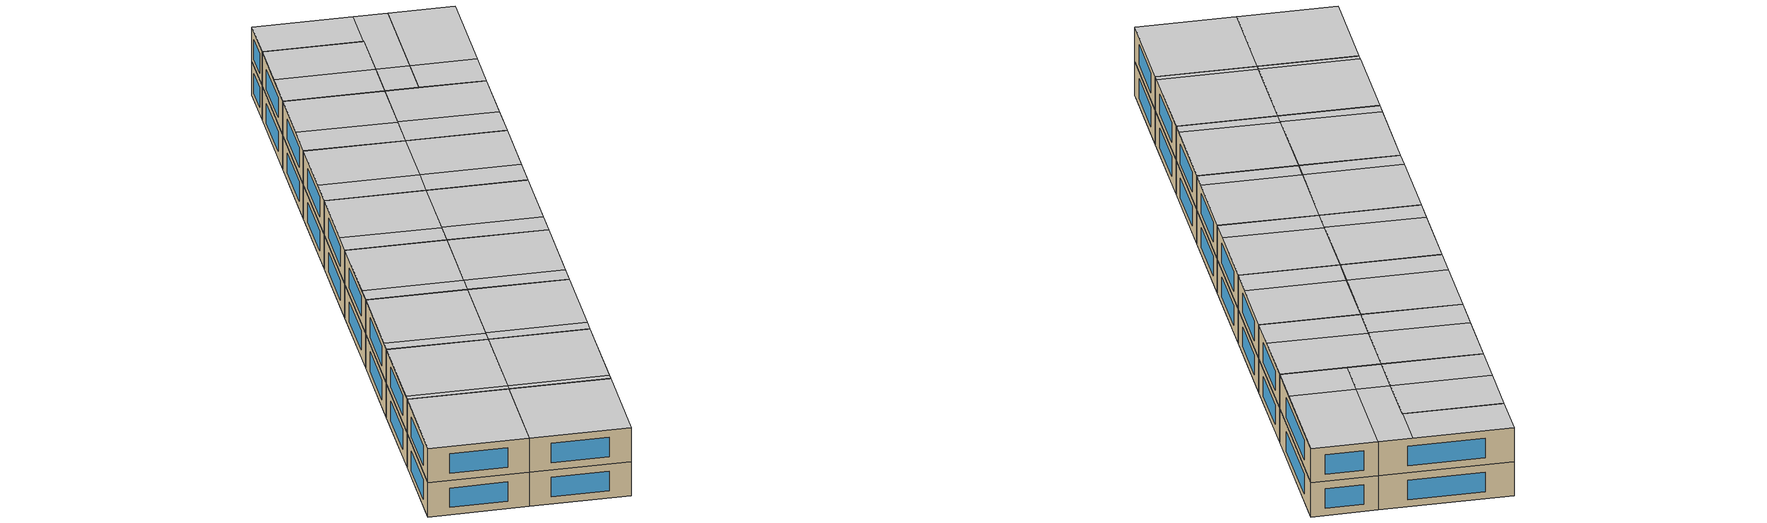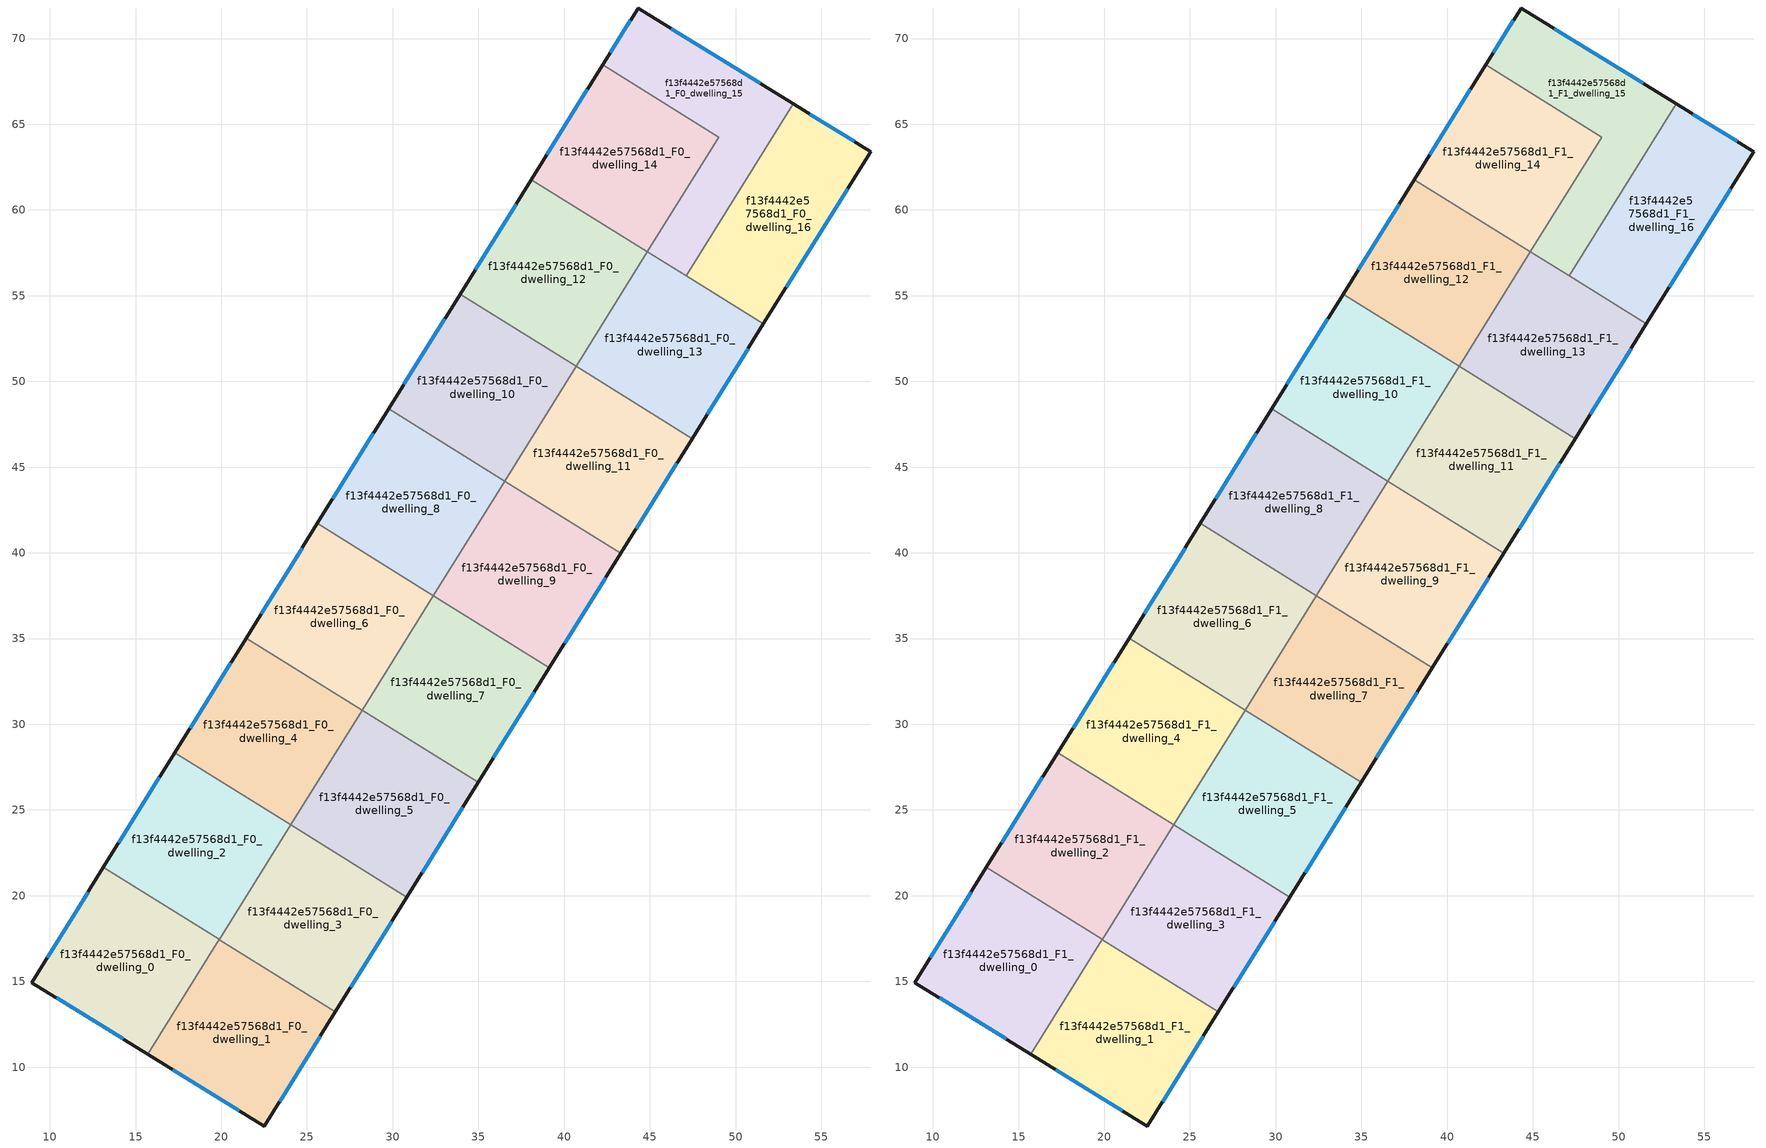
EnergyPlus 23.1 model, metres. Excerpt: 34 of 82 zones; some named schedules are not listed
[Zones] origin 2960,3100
f13f4442e57568d1_F0_dwelling_0
 floor ground (EU_floor_Construction): 19.88,17.45 15.72,10.76 8.95,14.93 13.13,21.65 z0
 wall outside (EU_wall_Construction): 13.13,21.65 8.95,14.93 15.72,10.76 z0:3
 wall to f13f4442e57568d1_F0_dwelling_1 (EU_wall_Construction): 15.72,10.76 19.88,17.45 z0:3
 wall to f13f4442e57568d1_F0_dwelling_2 (EU_wall_Construction): 19.88,17.45 13.13,21.65 z0:3
 window (EU_Window_Construction): 10.4,14.04 14.27,11.65 / 12.23,20.21 9.84,16.37 z0.64:2.36
f13f4442e57568d1_F0_dwelling_1
 floor ground (EU_floor_Construction): 26.66,13.23 22.52,6.57 15.72,10.76 19.88,17.45 z0
 wall outside (EU_wall_Construction): 15.72,10.76 22.52,6.57 26.66,13.23 z0:3
 wall to f13f4442e57568d1_F0_dwelling_3 (EU_wall_Construction): 26.66,13.23 19.89,17.44 z0:3
 wall to f13f4442e57568d1_F0_dwelling_2 (EU_wall_Construction): 19.89,17.44 19.88,17.45 z0:3
 window (EU_Window_Construction): 17.18,9.86 21.06,7.46 / 23.41,7.99 25.78,11.8 z0.64:2.36
f13f4442e57568d1_F0_dwelling_10
 floor ground (EU_floor_Construction): 40.7,50.88 36.54,44.19 29.77,48.4 33.93,55.09 z0
 wall outside (EU_wall_Construction): 33.93,55.09 29.77,48.4 z0:3
 wall to f13f4442e57568d1_F0_dwelling_8 (EU_wall_Construction): 29.77,48.4 36.54,44.19 z0:3
 wall to f13f4442e57568d1_F0_dwelling_12 (EU_wall_Construction): 40.7,50.88 33.93,55.09 z0:3
 wall to f13f4442e57568d1_F0_dwelling_11 (EU_wall_Construction): 36.54,44.19 40.7,50.88 z0:3
 window (EU_Window_Construction): 33.04,53.65 30.66,49.83 z0.64:2.36
f13f4442e57568d1_F0_dwelling_11
 floor ground (EU_floor_Construction): 47.47,46.66 43.31,39.98 36.54,44.19 40.7,50.88 z0
 wall outside (EU_wall_Construction): 43.31,39.98 47.47,46.66 z0:3
 wall to f13f4442e57568d1_F0_dwelling_9 (EU_wall_Construction): 36.54,44.19 43.31,39.98 z0:3
 wall to f13f4442e57568d1_F0_dwelling_13 (EU_wall_Construction): 47.47,46.66 40.7,50.88 z0:3
 window (EU_Window_Construction): 44.2,41.41 46.58,45.23 z0.64:2.36
f13f4442e57568d1_F0_dwelling_12
 floor ground (EU_floor_Construction): 44.86,57.56 40.7,50.88 33.93,55.09 38.09,61.77 z0
 wall outside (EU_wall_Construction): 38.09,61.77 33.93,55.09 z0:3
 wall to f13f4442e57568d1_F0_dwelling_14 (EU_wall_Construction): 44.86,57.56 38.09,61.77 z0:3
 wall to f13f4442e57568d1_F0_dwelling_13 (EU_wall_Construction): 40.7,50.88 44.86,57.56 z0:3
 window (EU_Window_Construction): 37.2,60.34 34.82,56.52 z0.64:2.36
f13f4442e57568d1_F0_dwelling_13
 floor ground (EU_floor_Construction): 51.63,53.35 47.47,46.66 40.7,50.88 44.86,57.56 z0
 wall outside (EU_wall_Construction): 47.47,46.66 51.63,53.35 z0:3
 wall to f13f4442e57568d1_F0_dwelling_16 (EU_wall_Construction): 51.63,53.35 47.12,56.15 z0:3
 wall to f13f4442e57568d1_F0_dwelling_15 (EU_wall_Construction): 47.12,56.15 44.86,57.56 z0:3
 window (EU_Window_Construction): 48.36,48.1 50.74,51.92 z0.64:2.36
f13f4442e57568d1_F0_dwelling_14
 floor ground (EU_floor_Construction): 49.02,64.25 44.86,57.56 38.09,61.77 42.25,68.46 z0
 wall outside (EU_wall_Construction): 42.25,68.46 38.09,61.77 z0:3
 wall to f13f4442e57568d1_F0_dwelling_15 (EU_wall_Construction): 44.86,57.56 49.02,64.25 42.25,68.46 z0:3
 window (EU_Window_Construction): 41.36,67.03 38.98,63.21 z0.64:2.36
f13f4442e57568d1_F0_dwelling_15
 floor ground (EU_floor_Construction): 53.37,66.19 47.12,56.15 44.86,57.56 49.02,64.25 42.25,68.46 44.31,71.78 z0
 wall outside (EU_wall_Construction): 53.37,66.19 44.31,71.78 42.25,68.46 z0:3
 wall to f13f4442e57568d1_F0_dwelling_16 (EU_wall_Construction): 47.12,56.15 53.37,66.19 z0:3
 window (EU_Window_Construction): 43.87,71.07 42.69,69.17 / 51.43,67.39 46.25,70.58 z0.64:2.36
f13f4442e57568d1_F0_dwelling_16
 floor ground (EU_floor_Construction): 57.88,63.4 51.63,53.35 47.12,56.15 53.37,66.19 z0
 wall outside (EU_wall_Construction): 51.63,53.35 57.88,63.4 53.37,66.19 z0:3
 window (EU_Window_Construction): 56.92,64 54.33,65.59 / 52.97,55.5 56.54,61.25 z0.64:2.36
f13f4442e57568d1_F0_dwelling_2
 floor ground (EU_floor_Construction): 24.05,24.13 19.89,17.44 13.13,21.65 17.29,28.34 z0
 wall outside (EU_wall_Construction): 17.29,28.34 13.13,21.65 z0:3
 wall to f13f4442e57568d1_F0_dwelling_4 (EU_wall_Construction): 24.05,24.13 17.29,28.34 z0:3
 wall to f13f4442e57568d1_F0_dwelling_3 (EU_wall_Construction): 19.89,17.44 24.05,24.13 z0:3
 window (EU_Window_Construction): 16.4,26.91 14.02,23.08 z0.64:2.36
f13f4442e57568d1_F0_dwelling_3
 floor ground (EU_floor_Construction): 30.83,19.92 26.66,13.23 19.89,17.44 24.05,24.13 z0
 wall outside (EU_wall_Construction): 26.66,13.23 30.83,19.92 z0:3
 wall to f13f4442e57568d1_F0_dwelling_5 (EU_wall_Construction): 30.83,19.92 24.05,24.13 z0:3
 window (EU_Window_Construction): 27.55,14.66 29.93,18.48 z0.64:2.36
f13f4442e57568d1_F0_dwelling_4
 floor ground (EU_floor_Construction): 28.22,30.82 24.05,24.13 17.29,28.34 21.45,35.03 z0
 wall outside (EU_wall_Construction): 21.45,35.03 17.29,28.34 z0:3
 wall to f13f4442e57568d1_F0_dwelling_5 (EU_wall_Construction): 24.05,24.13 28.22,30.82 z0:3
 wall to f13f4442e57568d1_F0_dwelling_6 (EU_wall_Construction): 28.22,30.82 21.45,35.03 z0:3
 window (EU_Window_Construction): 20.56,33.59 18.18,29.77 z0.64:2.36
f13f4442e57568d1_F0_dwelling_5
 floor ground (EU_floor_Construction): 34.99,26.6 30.83,19.92 24.05,24.13 28.22,30.82 z0
 wall outside (EU_wall_Construction): 30.83,19.92 34.99,26.6 z0:3
 wall to f13f4442e57568d1_F0_dwelling_7 (EU_wall_Construction): 34.99,26.6 28.22,30.81 z0:3
 window (EU_Window_Construction): 31.72,21.35 34.09,25.17 z0.64:2.36
f13f4442e57568d1_F0_dwelling_6
 floor ground (EU_floor_Construction): 32.38,37.5 28.22,30.81 21.45,35.03 25.61,41.71 z0
 wall outside (EU_wall_Construction): 25.61,41.71 21.45,35.03 z0:3
 wall to f13f4442e57568d1_F0_dwelling_8 (EU_wall_Construction): 32.38,37.5 25.61,41.71 z0:3
 wall to f13f4442e57568d1_F0_dwelling_7 (EU_wall_Construction): 28.22,30.81 32.38,37.5 z0:3
 window (EU_Window_Construction): 24.72,40.28 22.34,36.46 z0.64:2.36
f13f4442e57568d1_F0_dwelling_7
 floor ground (EU_floor_Construction): 39.15,33.29 34.99,26.6 28.22,30.81 32.38,37.5 z0
 wall outside (EU_wall_Construction): 34.99,26.6 39.15,33.29 z0:3
 wall to f13f4442e57568d1_F0_dwelling_9 (EU_wall_Construction): 39.15,33.29 32.38,37.5 z0:3
 window (EU_Window_Construction): 35.88,28.04 38.26,31.86 z0.64:2.36
f13f4442e57568d1_F0_dwelling_8
 floor ground (EU_floor_Construction): 36.54,44.19 32.38,37.5 25.61,41.71 29.77,48.4 z0
 wall outside (EU_wall_Construction): 29.77,48.4 25.61,41.71 z0:3
 wall to f13f4442e57568d1_F0_dwelling_9 (EU_wall_Construction): 32.38,37.5 36.54,44.19 z0:3
 window (EU_Window_Construction): 28.88,46.97 26.5,43.15 z0.64:2.36
f13f4442e57568d1_F0_dwelling_9
 floor ground (EU_floor_Construction): 43.31,39.98 39.15,33.29 32.38,37.5 36.54,44.19 z0
 wall outside (EU_wall_Construction): 39.15,33.29 43.31,39.98 z0:3
 window (EU_Window_Construction): 40.04,34.72 42.42,38.54 z0.64:2.36
f13f4442e57568d1_F1_dwelling_0
 floor to f13f4442e57568d1_F0_dwelling_0 (EU_floor_Construction): 19.88,17.45 15.72,10.76 8.95,14.93 13.13,21.65 z3
 wall outside (EU_wall_Construction): 13.13,21.65 8.95,14.93 15.72,10.76 z3:6
 wall to f13f4442e57568d1_F1_dwelling_1 (EU_wall_Construction): 15.72,10.76 19.88,17.45 z3:6
 wall to f13f4442e57568d1_F1_dwelling_2 (EU_wall_Construction): 19.88,17.45 13.13,21.65 z3:6
 window (EU_Window_Construction): 10.4,14.04 14.27,11.65 / 12.23,20.21 9.84,16.37 z3.64:5.36
 ceiling adiabatic (EU_roof_Construction): 15.72,10.76 19.88,17.45 13.13,21.65 8.95,14.93 z6
f13f4442e57568d1_F1_dwelling_1
 floor to f13f4442e57568d1_F0_dwelling_1 (EU_floor_Construction): 26.66,13.23 22.52,6.57 15.72,10.76 19.88,17.45 z3
 wall outside (EU_wall_Construction): 15.72,10.76 22.52,6.57 26.66,13.23 z3:6
 wall to f13f4442e57568d1_F1_dwelling_3 (EU_wall_Construction): 26.66,13.23 19.89,17.44 z3:6
 wall to f13f4442e57568d1_F1_dwelling_2 (EU_wall_Construction): 19.89,17.44 19.88,17.45 z3:6
 window (EU_Window_Construction): 17.18,9.86 21.06,7.46 / 23.41,7.99 25.78,11.8 z3.64:5.36
 ceiling to f13f4442e57568d1_F2_dwelling_0 (EU_floor_Construction): 22.52,6.57 26.66,13.23 19.9,17.44 15.73,10.75 z6
 ceiling to f13f4442e57568d1_F2_dwelling_8 (EU_floor_Construction): 15.73,10.75 19.9,17.44 19.88,17.45 15.72,10.76 z6
f13f4442e57568d1_F1_dwelling_10
 floor to f13f4442e57568d1_F0_dwelling_10 (EU_floor_Construction): 40.7,50.88 36.54,44.19 29.77,48.4 33.93,55.09 z3
 wall outside (EU_wall_Construction): 33.93,55.09 29.77,48.4 z3:6
 wall to f13f4442e57568d1_F1_dwelling_8 (EU_wall_Construction): 29.77,48.4 36.54,44.19 z3:6
 wall to f13f4442e57568d1_F1_dwelling_12 (EU_wall_Construction): 40.7,50.88 33.93,55.09 z3:6
 wall to f13f4442e57568d1_F1_dwelling_11 (EU_wall_Construction): 36.54,44.19 40.7,50.88 z3:6
 window (EU_Window_Construction): 33.04,53.65 30.66,49.83 z3.64:5.36
 ceiling to f13f4442e57568d1_F2_dwelling_13 (EU_floor_Construction): 37.83,46.26 40.7,50.88 33.93,55.09 31.06,50.48 z6
 ceiling to f13f4442e57568d1_F2_dwelling_12 (EU_floor_Construction): 36.54,44.19 37.83,46.26 31.06,50.48 29.77,48.4 z6
f13f4442e57568d1_F1_dwelling_11
 floor to f13f4442e57568d1_F0_dwelling_11 (EU_floor_Construction): 47.47,46.66 43.31,39.98 36.54,44.19 40.7,50.88 z3
 wall outside (EU_wall_Construction): 43.31,39.98 47.47,46.66 z3:6
 wall to f13f4442e57568d1_F1_dwelling_9 (EU_wall_Construction): 36.54,44.19 43.31,39.98 z3:6
 wall to f13f4442e57568d1_F1_dwelling_13 (EU_wall_Construction): 47.47,46.66 40.7,50.88 z3:6
 window (EU_Window_Construction): 44.2,41.41 46.58,45.23 z3.64:5.36
 ceiling to f13f4442e57568d1_F2_dwelling_5 (EU_floor_Construction): 44.62,42.08 47.47,46.66 40.7,50.88 37.85,46.29 z6
 ceiling to f13f4442e57568d1_F2_dwelling_4 (EU_floor_Construction): 43.31,39.98 44.62,42.08 37.85,46.29 36.54,44.19 z6
f13f4442e57568d1_F1_dwelling_12
 floor to f13f4442e57568d1_F0_dwelling_12 (EU_floor_Construction): 44.86,57.56 40.7,50.88 33.93,55.09 38.09,61.77 z3
 wall outside (EU_wall_Construction): 38.09,61.77 33.93,55.09 z3:6
 wall to f13f4442e57568d1_F1_dwelling_14 (EU_wall_Construction): 44.86,57.56 38.09,61.77 z3:6
 wall to f13f4442e57568d1_F1_dwelling_13 (EU_wall_Construction): 40.7,50.88 44.86,57.56 z3:6
 window (EU_Window_Construction): 37.2,60.34 34.82,56.52 z3.64:5.36
 ceiling to f13f4442e57568d1_F2_dwelling_14 (EU_floor_Construction): 42.25,53.37 44.86,57.56 38.09,61.77 35.48,57.58 z6
 ceiling to f13f4442e57568d1_F2_dwelling_13 (EU_floor_Construction): 40.7,50.88 42.25,53.37 35.48,57.58 33.93,55.09 z6
f13f4442e57568d1_F1_dwelling_13
 floor to f13f4442e57568d1_F0_dwelling_13 (EU_floor_Construction): 51.63,53.35 47.47,46.66 40.7,50.88 44.86,57.56 z3
 wall outside (EU_wall_Construction): 47.47,46.66 51.63,53.35 z3:6
 wall to f13f4442e57568d1_F1_dwelling_16 (EU_wall_Construction): 51.63,53.35 47.12,56.15 z3:6
 wall to f13f4442e57568d1_F1_dwelling_15 (EU_wall_Construction): 47.12,56.15 44.86,57.56 z3:6
 window (EU_Window_Construction): 48.36,48.1 50.74,51.92 z3.64:5.36
 ceiling to f13f4442e57568d1_F2_dwelling_6 (EU_floor_Construction): 49.04,49.18 51.63,53.35 44.86,57.56 42.27,53.4 z6
 ceiling to f13f4442e57568d1_F2_dwelling_5 (EU_floor_Construction): 47.47,46.66 49.04,49.18 42.27,53.4 40.7,50.88 z6
f13f4442e57568d1_F1_dwelling_14
 floor to f13f4442e57568d1_F0_dwelling_14 (EU_floor_Construction): 49.02,64.25 44.86,57.56 38.09,61.77 42.25,68.46 z3
 wall outside (EU_wall_Construction): 42.25,68.46 38.09,61.77 z3:6
 wall to f13f4442e57568d1_F1_dwelling_15 (EU_wall_Construction): 44.86,57.56 49.02,64.25 42.25,68.46 z3:6
 window (EU_Window_Construction): 41.36,67.03 38.98,63.21 z3.64:5.36
 ceiling to f13f4442e57568d1_F2_dwelling_15 (EU_floor_Construction): 46.67,60.47 49.02,64.25 42.25,68.46 39.9,64.69 z6
 ceiling to f13f4442e57568d1_F2_dwelling_14 (EU_floor_Construction): 44.86,57.56 46.67,60.47 39.9,64.69 38.09,61.77 z6
f13f4442e57568d1_F1_dwelling_15
 floor to f13f4442e57568d1_F0_dwelling_15 (EU_floor_Construction): 53.37,66.19 47.12,56.15 44.86,57.56 49.02,64.25 42.25,68.46 44.31,71.78 z3
 wall outside (EU_wall_Construction): 53.37,66.19 44.31,71.78 42.25,68.46 z3:6
 wall to f13f4442e57568d1_F1_dwelling_16 (EU_wall_Construction): 47.12,56.15 53.37,66.19 z3:6
 window (EU_Window_Construction): 43.87,71.07 42.69,69.17 / 51.43,67.39 46.25,70.58 z3.64:5.36
 ceiling to f13f4442e57568d1_F2_dwelling_7 (EU_floor_Construction): 48.95,59.09 53.37,66.19 51.1,67.59 46.69,60.5 z6
 ceiling to f13f4442e57568d1_F2_dwelling_6 (EU_floor_Construction): 47.12,56.15 48.95,59.09 46.69,60.5 44.86,57.56 z6
 ceiling to f13f4442e57568d1_F2_dwelling_15 (EU_floor_Construction): 49.02,64.25 51.1,67.59 44.31,71.78 42.25,68.46 z6
f13f4442e57568d1_F1_dwelling_16
 floor to f13f4442e57568d1_F0_dwelling_16 (EU_floor_Construction): 57.88,63.4 51.63,53.35 47.12,56.15 53.37,66.19 z3
 wall outside (EU_wall_Construction): 51.63,53.35 57.88,63.4 53.37,66.19 z3:6
 window (EU_Window_Construction): 56.92,64 54.33,65.59 / 52.97,55.5 56.54,61.25 z3.64:5.36
 ceiling to f13f4442e57568d1_F2_dwelling_7 (EU_floor_Construction): 53.46,56.29 57.88,63.4 53.37,66.19 48.95,59.09 z6
 ceiling to f13f4442e57568d1_F2_dwelling_6 (EU_floor_Construction): 51.63,53.35 53.46,56.29 48.95,59.09 47.12,56.15 z6
f13f4442e57568d1_F1_dwelling_2
 floor to f13f4442e57568d1_F0_dwelling_2 (EU_floor_Construction): 24.05,24.13 19.89,17.44 13.13,21.65 17.29,28.34 z3
 wall outside (EU_wall_Construction): 17.29,28.34 13.13,21.65 z3:6
 wall to f13f4442e57568d1_F1_dwelling_4 (EU_wall_Construction): 24.05,24.13 17.29,28.34 z3:6
 wall to f13f4442e57568d1_F1_dwelling_3 (EU_wall_Construction): 19.89,17.44 24.05,24.13 z3:6
 window (EU_Window_Construction): 16.4,26.91 14.02,23.08 z3.64:5.36
 ceiling to f13f4442e57568d1_F2_dwelling_9 (EU_floor_Construction): 20.15,17.84 24.05,24.13 17.29,28.34 13.38,22.05 z6
 ceiling adiabatic (EU_roof_Construction): 19.89,17.44 20.15,17.84 13.38,22.05 13.13,21.65 z6
f13f4442e57568d1_F1_dwelling_3
 floor to f13f4442e57568d1_F0_dwelling_3 (EU_floor_Construction): 30.83,19.92 26.66,13.23 19.89,17.44 24.05,24.13 z3
 wall outside (EU_wall_Construction): 26.66,13.23 30.83,19.92 z3:6
 wall to f13f4442e57568d1_F1_dwelling_5 (EU_wall_Construction): 30.83,19.92 24.05,24.13 z3:6
 window (EU_Window_Construction): 27.55,14.66 29.93,18.48 z3.64:5.36
 ceiling to f13f4442e57568d1_F2_dwelling_1 (EU_floor_Construction): 26.93,13.66 30.82,19.92 24.06,24.13 20.16,17.87 z6
 ceiling to f13f4442e57568d1_F2_dwelling_0 (EU_floor_Construction): 26.66,13.23 26.93,13.66 20.16,17.87 19.9,17.44 z6
f13f4442e57568d1_F1_dwelling_4
 floor to f13f4442e57568d1_F0_dwelling_4 (EU_floor_Construction): 28.22,30.82 24.05,24.13 17.29,28.34 21.45,35.03 z3
 wall outside (EU_wall_Construction): 21.45,35.03 17.29,28.34 z3:6
 wall to f13f4442e57568d1_F1_dwelling_5 (EU_wall_Construction): 24.05,24.13 28.22,30.82 z3:6
 wall to f13f4442e57568d1_F1_dwelling_6 (EU_wall_Construction): 28.22,30.82 21.45,35.03 z3:6
 window (EU_Window_Construction): 20.56,33.59 18.18,29.77 z3.64:5.36
 ceiling to f13f4442e57568d1_F2_dwelling_10 (EU_floor_Construction): 24.57,24.95 28.22,30.82 21.45,35.03 17.8,29.16 z6
 ceiling to f13f4442e57568d1_F2_dwelling_9 (EU_floor_Construction): 24.05,24.13 24.57,24.95 17.8,29.16 17.29,28.34 z6
f13f4442e57568d1_F1_dwelling_5
 floor to f13f4442e57568d1_F0_dwelling_5 (EU_floor_Construction): 34.99,26.6 30.83,19.92 24.05,24.13 28.22,30.82 z3
 wall outside (EU_wall_Construction): 30.83,19.92 34.99,26.6 z3:6
 wall to f13f4442e57568d1_F1_dwelling_7 (EU_wall_Construction): 34.99,26.6 28.22,30.81 z3:6
 window (EU_Window_Construction): 31.72,21.35 34.09,25.17 z3.64:5.36
 ceiling to f13f4442e57568d1_F2_dwelling_2 (EU_floor_Construction): 31.35,20.77 34.99,26.6 28.22,30.81 24.59,24.98 z6
 ceiling to f13f4442e57568d1_F2_dwelling_1 (EU_floor_Construction): 30.82,19.92 31.35,20.77 24.59,24.98 24.06,24.13 z6
f13f4442e57568d1_F1_dwelling_6
 floor to f13f4442e57568d1_F0_dwelling_6 (EU_floor_Construction): 32.38,37.5 28.22,30.81 21.45,35.03 25.61,41.71 z3
 wall outside (EU_wall_Construction): 25.61,41.71 21.45,35.03 z3:6
 wall to f13f4442e57568d1_F1_dwelling_8 (EU_wall_Construction): 32.38,37.5 25.61,41.71 z3:6
 wall to f13f4442e57568d1_F1_dwelling_7 (EU_wall_Construction): 28.22,30.81 32.38,37.5 z3:6
 window (EU_Window_Construction): 24.72,40.28 22.34,36.46 z3.64:5.36
 ceiling to f13f4442e57568d1_F2_dwelling_11 (EU_floor_Construction): 29.01,32.08 32.38,37.5 25.61,41.71 22.22,36.26 28.99,32.05 29,32.07 z6
 ceiling to f13f4442e57568d1_F2_dwelling_10 (EU_floor_Construction): 28.22,30.82 28.99,32.05 22.22,36.26 21.45,35.03 z6
f13f4442e57568d1_F1_dwelling_7
 floor to f13f4442e57568d1_F0_dwelling_7 (EU_floor_Construction): 39.15,33.29 34.99,26.6 28.22,30.81 32.38,37.5 z3
 wall outside (EU_wall_Construction): 34.99,26.6 39.15,33.29 z3:6
 wall to f13f4442e57568d1_F1_dwelling_9 (EU_wall_Construction): 39.15,33.29 32.38,37.5 z3:6
 window (EU_Window_Construction): 35.88,28.04 38.26,31.86 z3.64:5.36
 ceiling to f13f4442e57568d1_F2_dwelling_3 (EU_floor_Construction): 35.78,27.87 39.15,33.29 32.38,37.5 29.01,32.08 z6
 ceiling to f13f4442e57568d1_F2_dwelling_2 (EU_floor_Construction): 34.99,26.6 35.78,27.87 29.01,32.08 28.22,30.81 z6
f13f4442e57568d1_F1_dwelling_8
 floor to f13f4442e57568d1_F0_dwelling_8 (EU_floor_Construction): 36.54,44.19 32.38,37.5 25.61,41.71 29.77,48.4 z3
 wall outside (EU_wall_Construction): 29.77,48.4 25.61,41.71 z3:6
 wall to f13f4442e57568d1_F1_dwelling_9 (EU_wall_Construction): 32.38,37.5 36.54,44.19 z3:6
 window (EU_Window_Construction): 28.88,46.97 26.5,43.15 z3.64:5.36
 ceiling to f13f4442e57568d1_F2_dwelling_11 (EU_floor_Construction): 32.38,37.5 33.41,39.16 26.64,43.37 25.61,41.71 z6
 ceiling adiabatic (EU_roof_Construction): 33.41,39.16 36.54,44.19 29.77,48.4 26.64,43.37 z6
f13f4442e57568d1_F1_dwelling_9
 floor to f13f4442e57568d1_F0_dwelling_9 (EU_floor_Construction): 43.31,39.98 39.15,33.29 32.38,37.5 36.54,44.19 z3
 wall outside (EU_wall_Construction): 39.15,33.29 43.31,39.98 z3:6
 window (EU_Window_Construction): 40.04,34.72 42.42,38.54 z3.64:5.36
 ceiling to f13f4442e57568d1_F2_dwelling_4 (EU_floor_Construction): 40.2,34.98 43.31,39.98 36.54,44.19 33.43,39.19 z6
 ceiling to f13f4442e57568d1_F2_dwelling_3 (EU_floor_Construction): 39.15,33.29 40.2,34.98 33.43,39.19 32.38,37.5 z6
[Building]
EU S2 Campaign: North Axis=0; Terrain=City; Solar Distribution=FullExterior
[Site:Location]
Yerevan-Zvartnots.Intl.AP: Latitude=40.15; Longitude=44.383; Time Zone=4; Elevation=854
[SizingPeriod:WeatherFileDays]
AnnualSizingPeriod: Begin Month=1; Begin Day of Month=1; End Month=12; End Day of Month=31; Day of Week for Start Day=Monday; Use Weather File Daylight Saving Period=No; Use Weather File Rain and Snow Indicators=No
[MATERIAL]
EU_InternalMass_Material: Roughness=MediumRough; Thickness=0.1; Conductivity=1; Density=1800; Specific Heat=900; Thermal Absorptance=0.9; Solar Absorptance=0.7; Visible Absorptance=0.7
[MATERIAL:NOMASS] Roughness=MediumRough; Thermal Absorptance=0.9; Solar Absorptance=0.7; Visible Absorptance=0.7
Name | Thermal Resistance
EU_wall_NoMass | 1.05043
EU_roof_NoMass | 1.45357
EU_floor_NoMass | 0.478065
[WINDOWMATERIAL:SIMPLEGLAZINGSYSTEM]
EU_Window_SimpleGlazing: UFactor=2.5566; Solar Heat Gain Coefficient=0.75; Visible Transmittance=0.75
[CONSTRUCTION]
EU_wall_Construction: EU_wall_NoMass
EU_roof_Construction: EU_roof_NoMass
EU_floor_Construction: EU_floor_NoMass
EU_Window_Construction: EU_Window_SimpleGlazing
EU_InternalMass_Construction: EU_InternalMass_Material
[ZONE] Type=1; Multiplier=1; Ceiling Height=autocalculate; Floor Area=autocalculate; Part of Total Floor Area=Yes
Name | Volume
f13f4442e57568d1_F0_dwelling_0; f13f4442e57568d1_F1_dwelling_0 | 188.381
f13f4442e57568d1_F0_dwelling_1; f13f4442e57568d1_F1_dwelling_1 | 188.372
f13f4442e57568d1_F0_dwelling_10; f13f4442e57568d1_F1_dwelling_10 | 188.366
f13f4442e57568d1_F0_dwelling_11; f13f4442e57568d1_F1_dwelling_11; f13f4442e57568d1_F0_dwelling_9; f13f4442e57568d1_F1_dwelling_9 | 188.391
f13f4442e57568d1_F0_dwelling_12; f13f4442e57568d1_F1_dwelling_12; f13f4442e57568d1_F0_dwelling_14; f13f4442e57568d1_F1_dwelling_14 | 188.395
f13f4442e57568d1_F0_dwelling_13; f13f4442e57568d1_F1_dwelling_13; f13f4442e57568d1_F0_dwelling_5; f13f4442e57568d1_F1_dwelling_5 | 188.411
f13f4442e57568d1_F0_dwelling_15; f13f4442e57568d1_F1_dwelling_15 | 188.382
f13f4442e57568d1_F0_dwelling_16; f13f4442e57568d1_F1_dwelling_16 | 188.373
f13f4442e57568d1_F0_dwelling_2; f13f4442e57568d1_F1_dwelling_2 | 188.359
f13f4442e57568d1_F0_dwelling_3; f13f4442e57568d1_F1_dwelling_3 | 188.392
f13f4442e57568d1_F0_dwelling_4; f13f4442e57568d1_F1_dwelling_4 | 188.363
f13f4442e57568d1_F0_dwelling_6; f13f4442e57568d1_F1_dwelling_6; f13f4442e57568d1_F0_dwelling_7; f13f4442e57568d1_F1_dwelling_7 | 188.379
f13f4442e57568d1_F0_dwelling_8; f13f4442e57568d1_F1_dwelling_8 | 188.362
[INTERNALMASS] Construction=EU_InternalMass_Construction
Name | Zone or ZoneList | Surface Area
f13f4442e57568d1_F0_dwelling_0_EU_InternalMass | f13f4442e57568d1_F0_dwelling_0 | 62.7951
f13f4442e57568d1_F0_dwelling_1_EU_InternalMass | f13f4442e57568d1_F0_dwelling_1 | 62.7915
f13f4442e57568d1_F0_dwelling_2_EU_InternalMass | f13f4442e57568d1_F0_dwelling_2 | 62.788
f13f4442e57568d1_F0_dwelling_3_EU_InternalMass | f13f4442e57568d1_F0_dwelling_3 | 62.7982
f13f4442e57568d1_F0_dwelling_4_EU_InternalMass | f13f4442e57568d1_F0_dwelling_4 | 62.7888
f13f4442e57568d1_F0_dwelling_5_EU_InternalMass | f13f4442e57568d1_F0_dwelling_5 | 62.7968
f13f4442e57568d1_F0_dwelling_6_EU_InternalMass | f13f4442e57568d1_F0_dwelling_6 | 62.7923
f13f4442e57568d1_F0_dwelling_7_EU_InternalMass | f13f4442e57568d1_F0_dwelling_7 | 62.7957
f13f4442e57568d1_F0_dwelling_8_EU_InternalMass | f13f4442e57568d1_F0_dwelling_8 | 62.7886
f13f4442e57568d1_F0_dwelling_9_EU_InternalMass | f13f4442e57568d1_F0_dwelling_9 | 62.7998
f13f4442e57568d1_F0_dwelling_10_EU_InternalMass | f13f4442e57568d1_F0_dwelling_10 | 62.7898
f13f4442e57568d1_F0_dwelling_11_EU_InternalMass | f13f4442e57568d1_F0_dwelling_11 | 62.7954
f13f4442e57568d1_F0_dwelling_12_EU_InternalMass | f13f4442e57568d1_F0_dwelling_12 | 62.7994
f13f4442e57568d1_F0_dwelling_13_EU_InternalMass | f13f4442e57568d1_F0_dwelling_13 | 62.8032
f13f4442e57568d1_F0_dwelling_14_EU_InternalMass | f13f4442e57568d1_F0_dwelling_14 | 62.7973
f13f4442e57568d1_F0_dwelling_15_EU_InternalMass | f13f4442e57568d1_F0_dwelling_15 | 62.794
f13f4442e57568d1_F0_dwelling_16_EU_InternalMass | f13f4442e57568d1_F0_dwelling_16 | 62.7897
f13f4442e57568d1_F1_dwelling_0_EU_InternalMass | f13f4442e57568d1_F1_dwelling_0 | 62.7951
f13f4442e57568d1_F1_dwelling_1_EU_InternalMass | f13f4442e57568d1_F1_dwelling_1 | 62.7915
f13f4442e57568d1_F1_dwelling_2_EU_InternalMass | f13f4442e57568d1_F1_dwelling_2 | 62.788
f13f4442e57568d1_F1_dwelling_3_EU_InternalMass | f13f4442e57568d1_F1_dwelling_3 | 62.7982
f13f4442e57568d1_F1_dwelling_4_EU_InternalMass | f13f4442e57568d1_F1_dwelling_4 | 62.7888
f13f4442e57568d1_F1_dwelling_5_EU_InternalMass | f13f4442e57568d1_F1_dwelling_5 | 62.7968
f13f4442e57568d1_F1_dwelling_6_EU_InternalMass | f13f4442e57568d1_F1_dwelling_6 | 62.7923
f13f4442e57568d1_F1_dwelling_7_EU_InternalMass | f13f4442e57568d1_F1_dwelling_7 | 62.7957
f13f4442e57568d1_F1_dwelling_8_EU_InternalMass | f13f4442e57568d1_F1_dwelling_8 | 62.7886
f13f4442e57568d1_F1_dwelling_9_EU_InternalMass | f13f4442e57568d1_F1_dwelling_9 | 62.7998
f13f4442e57568d1_F1_dwelling_10_EU_InternalMass | f13f4442e57568d1_F1_dwelling_10 | 62.7898
f13f4442e57568d1_F1_dwelling_11_EU_InternalMass | f13f4442e57568d1_F1_dwelling_11 | 62.7954
f13f4442e57568d1_F1_dwelling_12_EU_InternalMass | f13f4442e57568d1_F1_dwelling_12 | 62.7994
f13f4442e57568d1_F1_dwelling_13_EU_InternalMass | f13f4442e57568d1_F1_dwelling_13 | 62.8032
f13f4442e57568d1_F1_dwelling_14_EU_InternalMass | f13f4442e57568d1_F1_dwelling_14 | 62.7973
f13f4442e57568d1_F1_dwelling_15_EU_InternalMass | f13f4442e57568d1_F1_dwelling_15 | 62.794
f13f4442e57568d1_F1_dwelling_16_EU_InternalMass | f13f4442e57568d1_F1_dwelling_16 | 62.7897
[OTHEREQUIPMENT] Fuel Type=Electricity; Design Level Calculation Method=Watts/Area; Power per Zone Floor Area=1; Fraction Latent=0; Fraction Radiant=0; Fraction Lost=0; Carbon Dioxide Generation Rate=0; EndUse Subcategory=EU_Step8_InternalGains
Name | Zone or ZoneList or Space or SpaceList | Schedule
EU_Step8_InternalGain_f13f4442e57568d1_F0_dwelling_0_f000 | f13f4442e57568d1_F0_dwelling_0 | EU_Step8_GainSchedule_f13f4442e57568d1_F0_dwelling_0_f000
EU_Step8_InternalGain_f13f4442e57568d1_F0_dwelling_1_f000 | f13f4442e57568d1_F0_dwelling_1 | EU_Step8_GainSchedule_f13f4442e57568d1_F0_dwelling_1_f000
EU_Step8_InternalGain_f13f4442e57568d1_F0_dwelling_2_f000 | f13f4442e57568d1_F0_dwelling_2 | EU_Step8_GainSchedule_f13f4442e57568d1_F0_dwelling_2_f000
EU_Step8_InternalGain_f13f4442e57568d1_F0_dwelling_3_f000 | f13f4442e57568d1_F0_dwelling_3 | EU_Step8_GainSchedule_f13f4442e57568d1_F0_dwelling_3_f000
EU_Step8_InternalGain_f13f4442e57568d1_F0_dwelling_4_f000 | f13f4442e57568d1_F0_dwelling_4 | EU_Step8_GainSchedule_f13f4442e57568d1_F0_dwelling_4_f000
EU_Step8_InternalGain_f13f4442e57568d1_F0_dwelling_5_f000 | f13f4442e57568d1_F0_dwelling_5 | EU_Step8_GainSchedule_f13f4442e57568d1_F0_dwelling_5_f000
EU_Step8_InternalGain_f13f4442e57568d1_F0_dwelling_6_f000 | f13f4442e57568d1_F0_dwelling_6 | EU_Step8_GainSchedule_f13f4442e57568d1_F0_dwelling_6_f000
EU_Step8_InternalGain_f13f4442e57568d1_F0_dwelling_7_f000 | f13f4442e57568d1_F0_dwelling_7 | EU_Step8_GainSchedule_f13f4442e57568d1_F0_dwelling_7_f000
EU_Step8_InternalGain_f13f4442e57568d1_F0_dwelling_8_f000 | f13f4442e57568d1_F0_dwelling_8 | EU_Step8_GainSchedule_f13f4442e57568d1_F0_dwelling_8_f000
EU_Step8_InternalGain_f13f4442e57568d1_F0_dwelling_9_f000 | f13f4442e57568d1_F0_dwelling_9 | EU_Step8_GainSchedule_f13f4442e57568d1_F0_dwelling_9_f000
EU_Step8_InternalGain_f13f4442e57568d1_F0_dwelling_10_f000 | f13f4442e57568d1_F0_dwelling_10 | EU_Step8_GainSchedule_f13f4442e57568d1_F0_dwelling_10_f000
EU_Step8_InternalGain_f13f4442e57568d1_F0_dwelling_11_f000 | f13f4442e57568d1_F0_dwelling_11 | EU_Step8_GainSchedule_f13f4442e57568d1_F0_dwelling_11_f000
EU_Step8_InternalGain_f13f4442e57568d1_F0_dwelling_12_f000 | f13f4442e57568d1_F0_dwelling_12 | EU_Step8_GainSchedule_f13f4442e57568d1_F0_dwelling_12_f000
EU_Step8_InternalGain_f13f4442e57568d1_F0_dwelling_13_f000 | f13f4442e57568d1_F0_dwelling_13 | EU_Step8_GainSchedule_f13f4442e57568d1_F0_dwelling_13_f000
EU_Step8_InternalGain_f13f4442e57568d1_F0_dwelling_14_f000 | f13f4442e57568d1_F0_dwelling_14 | EU_Step8_GainSchedule_f13f4442e57568d1_F0_dwelling_14_f000
EU_Step8_InternalGain_f13f4442e57568d1_F0_dwelling_15_f000 | f13f4442e57568d1_F0_dwelling_15 | EU_Step8_GainSchedule_f13f4442e57568d1_F0_dwelling_15_f000
EU_Step8_InternalGain_f13f4442e57568d1_F0_dwelling_16_f000 | f13f4442e57568d1_F0_dwelling_16 | EU_Step8_GainSchedule_f13f4442e57568d1_F0_dwelling_16_f000
EU_Step8_InternalGain_f13f4442e57568d1_F1_dwelling_0_f000 | f13f4442e57568d1_F1_dwelling_0 | EU_Step8_GainSchedule_f13f4442e57568d1_F1_dwelling_0_f000
EU_Step8_InternalGain_f13f4442e57568d1_F1_dwelling_1_f000 | f13f4442e57568d1_F1_dwelling_1 | EU_Step8_GainSchedule_f13f4442e57568d1_F1_dwelling_1_f000
EU_Step8_InternalGain_f13f4442e57568d1_F1_dwelling_2_f000 | f13f4442e57568d1_F1_dwelling_2 | EU_Step8_GainSchedule_f13f4442e57568d1_F1_dwelling_2_f000
EU_Step8_InternalGain_f13f4442e57568d1_F1_dwelling_3_f000 | f13f4442e57568d1_F1_dwelling_3 | EU_Step8_GainSchedule_f13f4442e57568d1_F1_dwelling_3_f000
EU_Step8_InternalGain_f13f4442e57568d1_F1_dwelling_4_f000 | f13f4442e57568d1_F1_dwelling_4 | EU_Step8_GainSchedule_f13f4442e57568d1_F1_dwelling_4_f000
EU_Step8_InternalGain_f13f4442e57568d1_F1_dwelling_5_f000 | f13f4442e57568d1_F1_dwelling_5 | EU_Step8_GainSchedule_f13f4442e57568d1_F1_dwelling_5_f000
EU_Step8_InternalGain_f13f4442e57568d1_F1_dwelling_6_f000 | f13f4442e57568d1_F1_dwelling_6 | EU_Step8_GainSchedule_f13f4442e57568d1_F1_dwelling_6_f000
EU_Step8_InternalGain_f13f4442e57568d1_F1_dwelling_7_f000 | f13f4442e57568d1_F1_dwelling_7 | EU_Step8_GainSchedule_f13f4442e57568d1_F1_dwelling_7_f000
EU_Step8_InternalGain_f13f4442e57568d1_F1_dwelling_8_f000 | f13f4442e57568d1_F1_dwelling_8 | EU_Step8_GainSchedule_f13f4442e57568d1_F1_dwelling_8_f000
EU_Step8_InternalGain_f13f4442e57568d1_F1_dwelling_9_f000 | f13f4442e57568d1_F1_dwelling_9 | EU_Step8_GainSchedule_f13f4442e57568d1_F1_dwelling_9_f000
EU_Step8_InternalGain_f13f4442e57568d1_F1_dwelling_10_f000 | f13f4442e57568d1_F1_dwelling_10 | EU_Step8_GainSchedule_f13f4442e57568d1_F1_dwelling_10_f000
EU_Step8_InternalGain_f13f4442e57568d1_F1_dwelling_11_f000 | f13f4442e57568d1_F1_dwelling_11 | EU_Step8_GainSchedule_f13f4442e57568d1_F1_dwelling_11_f000
EU_Step8_InternalGain_f13f4442e57568d1_F1_dwelling_12_f000 | f13f4442e57568d1_F1_dwelling_12 | EU_Step8_GainSchedule_f13f4442e57568d1_F1_dwelling_12_f000
EU_Step8_InternalGain_f13f4442e57568d1_F1_dwelling_13_f000 | f13f4442e57568d1_F1_dwelling_13 | EU_Step8_GainSchedule_f13f4442e57568d1_F1_dwelling_13_f000
EU_Step8_InternalGain_f13f4442e57568d1_F1_dwelling_14_f000 | f13f4442e57568d1_F1_dwelling_14 | EU_Step8_GainSchedule_f13f4442e57568d1_F1_dwelling_14_f000
EU_Step8_InternalGain_f13f4442e57568d1_F1_dwelling_15_f000 | f13f4442e57568d1_F1_dwelling_15 | EU_Step8_GainSchedule_f13f4442e57568d1_F1_dwelling_15_f000
EU_Step8_InternalGain_f13f4442e57568d1_F1_dwelling_16_f000 | f13f4442e57568d1_F1_dwelling_16 | EU_Step8_GainSchedule_f13f4442e57568d1_F1_dwelling_16_f000
[ZONEVENTILATION:DESIGNFLOWRATE] Schedule=EU_AlwaysOn; Design Flow Rate Calculation Method=AirChanges/Hour; Air Changes per Hour=0.557805; Ventilation Type=Natural; Fan Pressure Rise=0; Fan Total Efficiency=1; Constant Term Coefficient=1; Temperature Term Coefficient=0; Velocity Term Coefficient=0; Velocity Squared Term Coefficient=0; Minimum Indoor Temperature=-100; Maximum Indoor Temperature=100; Delta Temperature=-100; Minimum Outdoor Temperature=-100; Maximum Outdoor Temperature=100; Maximum Wind Speed=40
Name | Zone or ZoneList or Space or SpaceList
EU_ConstantAir_f13f4442e57568d1_F0_dwelling_0 | f13f4442e57568d1_F0_dwelling_0
EU_ConstantAir_f13f4442e57568d1_F0_dwelling_1 | f13f4442e57568d1_F0_dwelling_1
EU_ConstantAir_f13f4442e57568d1_F0_dwelling_2 | f13f4442e57568d1_F0_dwelling_2
EU_ConstantAir_f13f4442e57568d1_F0_dwelling_3 | f13f4442e57568d1_F0_dwelling_3
EU_ConstantAir_f13f4442e57568d1_F0_dwelling_4 | f13f4442e57568d1_F0_dwelling_4
EU_ConstantAir_f13f4442e57568d1_F0_dwelling_5 | f13f4442e57568d1_F0_dwelling_5
EU_ConstantAir_f13f4442e57568d1_F0_dwelling_6 | f13f4442e57568d1_F0_dwelling_6
EU_ConstantAir_f13f4442e57568d1_F0_dwelling_7 | f13f4442e57568d1_F0_dwelling_7
EU_ConstantAir_f13f4442e57568d1_F0_dwelling_8 | f13f4442e57568d1_F0_dwelling_8
EU_ConstantAir_f13f4442e57568d1_F0_dwelling_9 | f13f4442e57568d1_F0_dwelling_9
EU_ConstantAir_f13f4442e57568d1_F0_dwelling_10 | f13f4442e57568d1_F0_dwelling_10
EU_ConstantAir_f13f4442e57568d1_F0_dwelling_11 | f13f4442e57568d1_F0_dwelling_11
EU_ConstantAir_f13f4442e57568d1_F0_dwelling_12 | f13f4442e57568d1_F0_dwelling_12
EU_ConstantAir_f13f4442e57568d1_F0_dwelling_13 | f13f4442e57568d1_F0_dwelling_13
EU_ConstantAir_f13f4442e57568d1_F0_dwelling_14 | f13f4442e57568d1_F0_dwelling_14
EU_ConstantAir_f13f4442e57568d1_F0_dwelling_15 | f13f4442e57568d1_F0_dwelling_15
EU_ConstantAir_f13f4442e57568d1_F0_dwelling_16 | f13f4442e57568d1_F0_dwelling_16
EU_ConstantAir_f13f4442e57568d1_F1_dwelling_0 | f13f4442e57568d1_F1_dwelling_0
EU_ConstantAir_f13f4442e57568d1_F1_dwelling_1 | f13f4442e57568d1_F1_dwelling_1
EU_ConstantAir_f13f4442e57568d1_F1_dwelling_2 | f13f4442e57568d1_F1_dwelling_2
EU_ConstantAir_f13f4442e57568d1_F1_dwelling_3 | f13f4442e57568d1_F1_dwelling_3
EU_ConstantAir_f13f4442e57568d1_F1_dwelling_4 | f13f4442e57568d1_F1_dwelling_4
EU_ConstantAir_f13f4442e57568d1_F1_dwelling_5 | f13f4442e57568d1_F1_dwelling_5
EU_ConstantAir_f13f4442e57568d1_F1_dwelling_6 | f13f4442e57568d1_F1_dwelling_6
EU_ConstantAir_f13f4442e57568d1_F1_dwelling_7 | f13f4442e57568d1_F1_dwelling_7
EU_ConstantAir_f13f4442e57568d1_F1_dwelling_8 | f13f4442e57568d1_F1_dwelling_8
EU_ConstantAir_f13f4442e57568d1_F1_dwelling_9 | f13f4442e57568d1_F1_dwelling_9
EU_ConstantAir_f13f4442e57568d1_F1_dwelling_10 | f13f4442e57568d1_F1_dwelling_10
EU_ConstantAir_f13f4442e57568d1_F1_dwelling_11 | f13f4442e57568d1_F1_dwelling_11
EU_ConstantAir_f13f4442e57568d1_F1_dwelling_12 | f13f4442e57568d1_F1_dwelling_12
EU_ConstantAir_f13f4442e57568d1_F1_dwelling_13 | f13f4442e57568d1_F1_dwelling_13
EU_ConstantAir_f13f4442e57568d1_F1_dwelling_14 | f13f4442e57568d1_F1_dwelling_14
EU_ConstantAir_f13f4442e57568d1_F1_dwelling_15 | f13f4442e57568d1_F1_dwelling_15
EU_ConstantAir_f13f4442e57568d1_F1_dwelling_16 | f13f4442e57568d1_F1_dwelling_16
[HVACTEMPLATE:ZONE:IDEALLOADSAIRSYSTEM] System Availability Schedule=EU_AlwaysOn; Maximum Heating Supply Air Temperature=50; Minimum Cooling Supply Air Temperature=13; Maximum Heating Supply Air Humidity Ratio=0.0156; Minimum Cooling Supply Air Humidity Ratio=0.0077; Heating Limit=NoLimit; Cooling Limit=NoLimit; Heating Availability Schedule=EU_AlwaysOn; Cooling Availability Schedule=EU_CoolingOff; Dehumidification Control Type=ConstantSensibleHeatRatio; Cooling Sensible Heat Ratio=0.7; Dehumidification Setpoint=60; Humidification Control Type=None; Humidification Setpoint=30; Outdoor Air Method=None; Outdoor Air Flow Rate per Person=0.00944; Outdoor Air Flow Rate per Zone Floor Area=0; Outdoor Air Flow Rate per Zone=0; Demand Controlled Ventilation Type=None; Outdoor Air Economizer Type=NoEconomizer; Heat Recovery Type=None; Sensible Heat Recovery Effectiveness=0.7; Latent Heat Recovery Effectiveness=0.65
Name | Template Thermostat
f13f4442e57568d1_F0_dwelling_0 | EU_HeatOnly_f13f4442e57568d1_F0_dwelling_0
f13f4442e57568d1_F0_dwelling_1 | EU_HeatOnly_f13f4442e57568d1_F0_dwelling_1
f13f4442e57568d1_F0_dwelling_2 | EU_HeatOnly_f13f4442e57568d1_F0_dwelling_2
f13f4442e57568d1_F0_dwelling_3 | EU_HeatOnly_f13f4442e57568d1_F0_dwelling_3
f13f4442e57568d1_F0_dwelling_4 | EU_HeatOnly_f13f4442e57568d1_F0_dwelling_4
f13f4442e57568d1_F0_dwelling_5 | EU_HeatOnly_f13f4442e57568d1_F0_dwelling_5
f13f4442e57568d1_F0_dwelling_6 | EU_HeatOnly_f13f4442e57568d1_F0_dwelling_6
f13f4442e57568d1_F0_dwelling_7 | EU_HeatOnly_f13f4442e57568d1_F0_dwelling_7
f13f4442e57568d1_F0_dwelling_8 | EU_HeatOnly_f13f4442e57568d1_F0_dwelling_8
f13f4442e57568d1_F0_dwelling_9 | EU_HeatOnly_f13f4442e57568d1_F0_dwelling_9
f13f4442e57568d1_F0_dwelling_10 | EU_HeatOnly_f13f4442e57568d1_F0_dwelling_10
f13f4442e57568d1_F0_dwelling_11 | EU_HeatOnly_f13f4442e57568d1_F0_dwelling_11
f13f4442e57568d1_F0_dwelling_12 | EU_HeatOnly_f13f4442e57568d1_F0_dwelling_12
f13f4442e57568d1_F0_dwelling_13 | EU_HeatOnly_f13f4442e57568d1_F0_dwelling_13
f13f4442e57568d1_F0_dwelling_14 | EU_HeatOnly_f13f4442e57568d1_F0_dwelling_14
f13f4442e57568d1_F0_dwelling_15 | EU_HeatOnly_f13f4442e57568d1_F0_dwelling_15
f13f4442e57568d1_F0_dwelling_16 | EU_HeatOnly_f13f4442e57568d1_F0_dwelling_16
f13f4442e57568d1_F1_dwelling_0 | EU_HeatOnly_f13f4442e57568d1_F1_dwelling_0
f13f4442e57568d1_F1_dwelling_1 | EU_HeatOnly_f13f4442e57568d1_F1_dwelling_1
f13f4442e57568d1_F1_dwelling_2 | EU_HeatOnly_f13f4442e57568d1_F1_dwelling_2
f13f4442e57568d1_F1_dwelling_3 | EU_HeatOnly_f13f4442e57568d1_F1_dwelling_3
f13f4442e57568d1_F1_dwelling_4 | EU_HeatOnly_f13f4442e57568d1_F1_dwelling_4
f13f4442e57568d1_F1_dwelling_5 | EU_HeatOnly_f13f4442e57568d1_F1_dwelling_5
f13f4442e57568d1_F1_dwelling_6 | EU_HeatOnly_f13f4442e57568d1_F1_dwelling_6
f13f4442e57568d1_F1_dwelling_7 | EU_HeatOnly_f13f4442e57568d1_F1_dwelling_7
f13f4442e57568d1_F1_dwelling_8 | EU_HeatOnly_f13f4442e57568d1_F1_dwelling_8
f13f4442e57568d1_F1_dwelling_9 | EU_HeatOnly_f13f4442e57568d1_F1_dwelling_9
f13f4442e57568d1_F1_dwelling_10 | EU_HeatOnly_f13f4442e57568d1_F1_dwelling_10
f13f4442e57568d1_F1_dwelling_11 | EU_HeatOnly_f13f4442e57568d1_F1_dwelling_11
f13f4442e57568d1_F1_dwelling_12 | EU_HeatOnly_f13f4442e57568d1_F1_dwelling_12
f13f4442e57568d1_F1_dwelling_13 | EU_HeatOnly_f13f4442e57568d1_F1_dwelling_13
f13f4442e57568d1_F1_dwelling_14 | EU_HeatOnly_f13f4442e57568d1_F1_dwelling_14
f13f4442e57568d1_F1_dwelling_15 | EU_HeatOnly_f13f4442e57568d1_F1_dwelling_15
f13f4442e57568d1_F1_dwelling_16 | EU_HeatOnly_f13f4442e57568d1_F1_dwelling_16
[SIZING:ZONE] Zone Cooling Design Supply Air Temperature Input Method=SupplyAirTemperature; Zone Cooling Design Supply Air Temperature=13; Zone Heating Design Supply Air Temperature Input Method=SupplyAirTemperature; Zone Heating Design Supply Air Temperature=50; Zone Cooling Design Supply Air Humidity Ratio=0.008; Zone Heating Design Supply Air Humidity Ratio=0.008; Cooling Design Air Flow Method=DesignDay; Cooling Design Air Flow Rate=0; Cooling Minimum Air Flow per Zone Floor Area=0.000762; Cooling Minimum Air Flow=0; Cooling Minimum Air Flow Fraction=0.2; Heating Design Air Flow Method=DesignDay; Heating Design Air Flow Rate=0; Heating Maximum Air Flow per Zone Floor Area=0.002032; Heating Maximum Air Flow=0.141576; Heating Maximum Air Flow Fraction=0.3; Account for Dedicated Outdoor Air System=No; Dedicated Outdoor Air System Control Strategy=NeutralSupplyAir; Dedicated Outdoor Air Low Setpoint Temperature for Design=autosize; Dedicated Outdoor Air High Setpoint Temperature for Design=autosize; Zone Load Sizing Method=Sensible Load Only No Latent Load; Zone Latent Cooling Design Supply Air Humidity Ratio Input Method=HumidityRatioDifference; Zone Cooling Design Supply Air Humidity Ratio Difference=0.005; Zone Latent Heating Design Supply Air Humidity Ratio Input Method=HumidityRatioDifference; Zone Humidification Design Supply Air Humidity Ratio Difference=0.005
f13f4442e57568d1_F0_dwelling_0; f13f4442e57568d1_F0_dwelling_1; f13f4442e57568d1_F0_dwelling_2; f13f4442e57568d1_F0_dwelling_3; f13f4442e57568d1_F0_dwelling_4; f13f4442e57568d1_F0_dwelling_5; f13f4442e57568d1_F0_dwelling_6; f13f4442e57568d1_F0_dwelling_7; f13f4442e57568d1_F0_dwelling_8; f13f4442e57568d1_F0_dwelling_9; f13f4442e57568d1_F0_dwelling_10; f13f4442e57568d1_F0_dwelling_11; f13f4442e57568d1_F0_dwelling_12; f13f4442e57568d1_F0_dwelling_13; f13f4442e57568d1_F0_dwelling_14; f13f4442e57568d1_F0_dwelling_15; f13f4442e57568d1_F0_dwelling_16; f13f4442e57568d1_F1_dwelling_0; f13f4442e57568d1_F1_dwelling_1; f13f4442e57568d1_F1_dwelling_2; f13f4442e57568d1_F1_dwelling_3; f13f4442e57568d1_F1_dwelling_4; f13f4442e57568d1_F1_dwelling_5; f13f4442e57568d1_F1_dwelling_6; f13f4442e57568d1_F1_dwelling_7; f13f4442e57568d1_F1_dwelling_8; f13f4442e57568d1_F1_dwelling_9; f13f4442e57568d1_F1_dwelling_10; f13f4442e57568d1_F1_dwelling_11; f13f4442e57568d1_F1_dwelling_12; f13f4442e57568d1_F1_dwelling_13; f13f4442e57568d1_F1_dwelling_14; f13f4442e57568d1_F1_dwelling_15; f13f4442e57568d1_F1_dwelling_16
[SCHEDULE:FILE] Column Number=1; Rows to Skip at Top=0; Number of Hours of Data=8760; Column Separator=Comma; Interpolate to Timestep=No; Minutes per Item=60; Adjust Schedule for Daylight Savings=Yes
Name | File
EU_Step8_GainSchedule_f13f4442e57568d1_F0_dwelling_0_f000 | ../../schedules/f13f4442e57568d1/f13f4442e57568d1_F0_dwelling_0_f000_gain.csv
EU_Step8_GainSchedule_f13f4442e57568d1_F0_dwelling_1_f000 | ../../schedules/f13f4442e57568d1/f13f4442e57568d1_F0_dwelling_1_f000_gain.csv
EU_Step8_GainSchedule_f13f4442e57568d1_F0_dwelling_2_f000 | ../../schedules/f13f4442e57568d1/f13f4442e57568d1_F0_dwelling_2_f000_gain.csv
EU_Step8_GainSchedule_f13f4442e57568d1_F0_dwelling_3_f000 | ../../schedules/f13f4442e57568d1/f13f4442e57568d1_F0_dwelling_3_f000_gain.csv
EU_Step8_GainSchedule_f13f4442e57568d1_F0_dwelling_4_f000 | ../../schedules/f13f4442e57568d1/f13f4442e57568d1_F0_dwelling_4_f000_gain.csv
EU_Step8_GainSchedule_f13f4442e57568d1_F0_dwelling_5_f000 | ../../schedules/f13f4442e57568d1/f13f4442e57568d1_F0_dwelling_5_f000_gain.csv
EU_Step8_GainSchedule_f13f4442e57568d1_F0_dwelling_6_f000 | ../../schedules/f13f4442e57568d1/f13f4442e57568d1_F0_dwelling_6_f000_gain.csv
EU_Step8_GainSchedule_f13f4442e57568d1_F0_dwelling_7_f000 | ../../schedules/f13f4442e57568d1/f13f4442e57568d1_F0_dwelling_7_f000_gain.csv
EU_Step8_GainSchedule_f13f4442e57568d1_F0_dwelling_8_f000 | ../../schedules/f13f4442e57568d1/f13f4442e57568d1_F0_dwelling_8_f000_gain.csv
EU_Step8_GainSchedule_f13f4442e57568d1_F0_dwelling_9_f000 | ../../schedules/f13f4442e57568d1/f13f4442e57568d1_F0_dwelling_9_f000_gain.csv
EU_Step8_GainSchedule_f13f4442e57568d1_F0_dwelling_10_f000 | ../../schedules/f13f4442e57568d1/f13f4442e57568d1_F0_dwelling_10_f000_gain.csv
EU_Step8_GainSchedule_f13f4442e57568d1_F0_dwelling_11_f000 | ../../schedules/f13f4442e57568d1/f13f4442e57568d1_F0_dwelling_11_f000_gain.csv
EU_Step8_GainSchedule_f13f4442e57568d1_F0_dwelling_12_f000 | ../../schedules/f13f4442e57568d1/f13f4442e57568d1_F0_dwelling_12_f000_gain.csv
EU_Step8_GainSchedule_f13f4442e57568d1_F0_dwelling_13_f000 | ../../schedules/f13f4442e57568d1/f13f4442e57568d1_F0_dwelling_13_f000_gain.csv
EU_Step8_GainSchedule_f13f4442e57568d1_F0_dwelling_14_f000 | ../../schedules/f13f4442e57568d1/f13f4442e57568d1_F0_dwelling_14_f000_gain.csv
EU_Step8_GainSchedule_f13f4442e57568d1_F0_dwelling_15_f000 | ../../schedules/f13f4442e57568d1/f13f4442e57568d1_F0_dwelling_15_f000_gain.csv
EU_Step8_GainSchedule_f13f4442e57568d1_F0_dwelling_16_f000 | ../../schedules/f13f4442e57568d1/f13f4442e57568d1_F0_dwelling_16_f000_gain.csv
EU_Step8_GainSchedule_f13f4442e57568d1_F1_dwelling_0_f000 | ../../schedules/f13f4442e57568d1/f13f4442e57568d1_F1_dwelling_0_f000_gain.csv
EU_Step8_GainSchedule_f13f4442e57568d1_F1_dwelling_1_f000 | ../../schedules/f13f4442e57568d1/f13f4442e57568d1_F1_dwelling_1_f000_gain.csv
